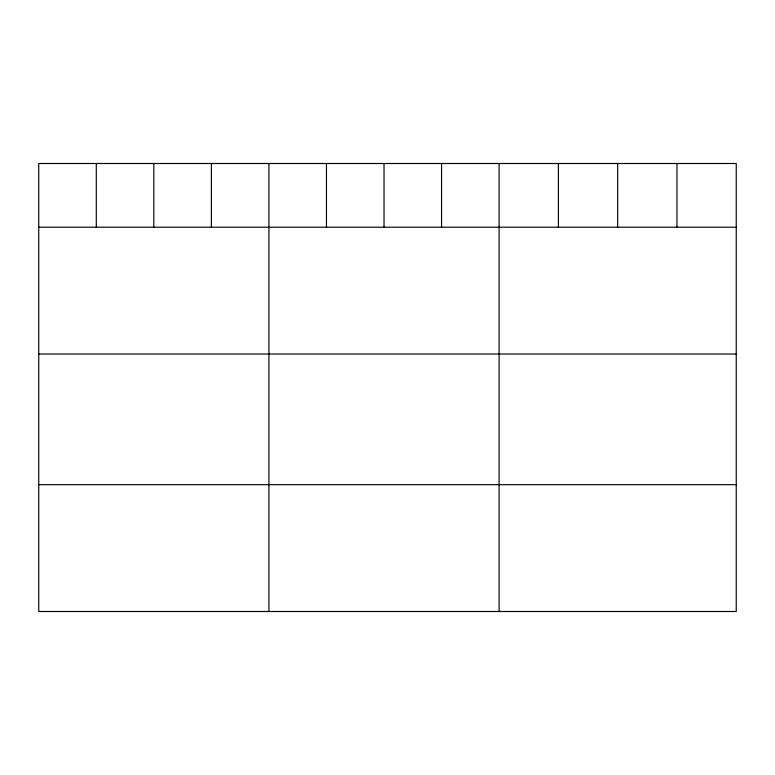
<?xml version="1.0" encoding="UTF-8"?>
<svg xmlns="http://www.w3.org/2000/svg" width="775" height="775" viewBox="0 0 775 775"><rect width="100%" height="100%" fill="white"/><g stroke="black" fill="none" stroke-linecap="round" stroke-linejoin="round"><path stroke-width="1.16" d="M736.25 227.211L736.25 611.494L38.75 611.494L38.75 163.506L736.25 163.506L736.25 227.211L38.75 227.211M38.75 354.03L736.25 354.03M38.75 484.685L736.25 484.685M676.962 163.506L676.962 227.211M617.675 163.506L617.675 227.211M558.387 163.506L558.387 227.211M499.1 163.506L499.1 611.494M441.556 163.506L441.556 227.211M384.012 163.506L384.012 227.211M326.469 163.506L326.469 227.211M268.925 163.506L268.925 611.494M211.381 163.506L211.381 227.211M153.838 163.506L153.838 227.211M96.294 163.506L96.294 227.211"/></g></svg>
